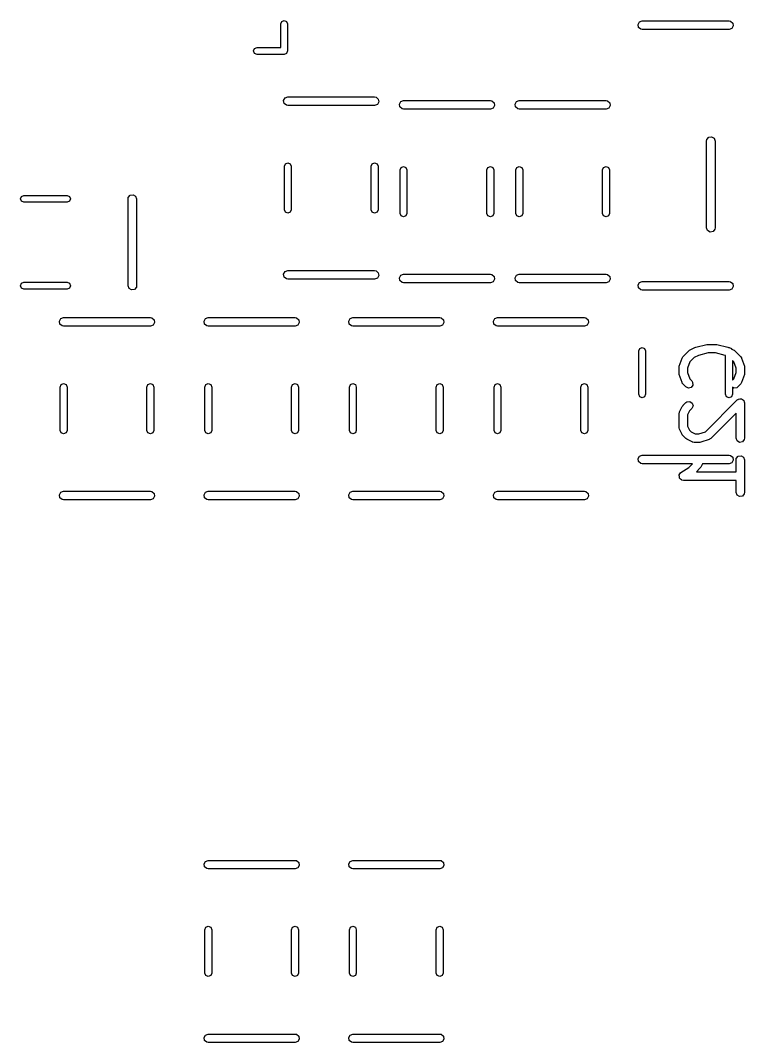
# Model space of a CAD drawing. Extents: x 0.19 to 2.01, y 0.04 to 1.49.
# Drawn here: x 1.015 to 1.516, y 0.037 to 0.743 of the extents above; entities that cross this region are included whole.
import ezdxf

# ---------------------------------------------------------------- set-up
doc = ezdxf.new("R2010")
doc.units = 0
doc.header["$MEASUREMENT"] = 0
doc.layers.add('BLACK', color=7, linetype='CONTINUOUS')

msp = doc.modelspace()

# ---------------------------------------------------------------- linework, layer by layer
at = {"layer": 'BLACK', "linetype": 'CONTINUOUS'}
for p, q in [((1.19508, 0.740945), (1.19577, 0.742615)), ((1.19577, 0.742615), (1.19744, 0.743307)), ((1.19744, 0.743307), (1.19911, 0.742615)), ((1.19911, 0.742615), (1.1998, 0.740945)), ((1.44209, 0.740513), (1.4431, 0.742262)), ((1.4431, 0.742262), (1.445, 0.742953)), ((1.445, 0.742953), (1.505, 0.742953)), ((1.505, 0.742953), (1.50601, 0.742775)), ((1.50601, 0.742775), (1.50756, 0.741476)), ((1.19508, 0.724606), (1.19508, 0.740945)), ((1.1998, 0.740945), (1.1998, 0.722244)), ((1.44244, 0.738524), (1.44209, 0.740513)), ((1.44399, 0.737225), (1.44244, 0.738524)), ((1.445, 0.737047), (1.44399, 0.737225)), ((1.505, 0.737047), (1.445, 0.737047)), ((1.5069, 0.737738), (1.505, 0.737047)), ((1.50791, 0.739487), (1.5069, 0.737738)), ((1.50756, 0.741476), (1.50791, 0.739487)), ((1.17638, 0.722244), (1.17707, 0.723914)), ((1.17707, 0.720574), (1.17638, 0.722244)), ((1.17707, 0.723914), (1.17874, 0.724606)), ((1.17874, 0.719882), (1.17707, 0.720574)), ((1.17874, 0.724606), (1.19508, 0.724606)), ((1.19911, 0.720574), (1.19744, 0.719882)), ((1.1998, 0.722244), (1.19911, 0.720574)), ((1.19744, 0.719882), (1.17874, 0.719882)), ((1.19709, 0.688013), (1.1981, 0.689762)), ((1.19744, 0.686024), (1.19709, 0.688013)), ((1.19899, 0.684725), (1.19744, 0.686024)), ((1.1981, 0.689762), (1.2, 0.690453)), ((1.2, 0.690453), (1.26, 0.690453)), ((1.26, 0.690453), (1.26101, 0.690275)), ((1.2619, 0.685238), (1.26, 0.684547)), ((1.26101, 0.690275), (1.26256, 0.688976)), ((1.26291, 0.686987), (1.2619, 0.685238)), ((1.26256, 0.688976), (1.26291, 0.686987)), ((1.27709, 0.685513), (1.2781, 0.687262)), ((1.27744, 0.683524), (1.27709, 0.685513)), ((1.2781, 0.687262), (1.28, 0.687953)), ((1.28, 0.687953), (1.34, 0.687953)), ((1.34, 0.687953), (1.34101, 0.687775)), ((1.34101, 0.687775), (1.34256, 0.686476)), ((1.34256, 0.686476), (1.34291, 0.684487)), ((1.35709, 0.685513), (1.3581, 0.687262)), ((1.35744, 0.683524), (1.35709, 0.685513)), ((1.3581, 0.687262), (1.36, 0.687953)), ((1.36, 0.687953), (1.42, 0.687953)), ((1.42, 0.687953), (1.42101, 0.687775)), ((1.42101, 0.687775), (1.42256, 0.686476)), ((1.42256, 0.686476), (1.42291, 0.684487)), ((1.2, 0.684547), (1.19899, 0.684725)), ((1.26, 0.684547), (1.2, 0.684547)), ((1.27899, 0.682225), (1.27744, 0.683524)), ((1.28, 0.682047), (1.27899, 0.682225)), ((1.34, 0.682047), (1.28, 0.682047)), ((1.3419, 0.682738), (1.34, 0.682047)), ((1.34291, 0.684487), (1.3419, 0.682738)), ((1.35899, 0.682225), (1.35744, 0.683524)), ((1.36, 0.682047), (1.35899, 0.682225)), ((1.42, 0.682047), (1.36, 0.682047)), ((1.4219, 0.682738), (1.42, 0.682047)), ((1.42291, 0.684487), (1.4219, 0.682738)), ((1.48955, 0.66), (1.48973, 0.66101)), ((1.48955, 0.6), (1.48955, 0.66)), ((1.48973, 0.66101), (1.49102, 0.662557)), ((1.49102, 0.662557), (1.49301, 0.662908)), ((1.49301, 0.662908), (1.49476, 0.661898)), ((1.49476, 0.661898), (1.49545, 0.66)), ((1.49545, 0.66), (1.49545, 0.6)), ((1.19764, 0.6425), (1.19833, 0.64417)), ((1.19833, 0.64417), (1.2, 0.644862)), ((1.2, 0.644862), (1.20167, 0.64417)), ((1.20167, 0.64417), (1.20236, 0.6425)), ((1.25764, 0.6425), (1.25833, 0.64417)), ((1.25833, 0.64417), (1.26, 0.644862)), ((1.26, 0.644862), (1.26167, 0.64417)), ((1.26167, 0.64417), (1.26236, 0.6425)), ((1.19764, 0.6125), (1.19764, 0.6425)), ((1.20236, 0.6425), (1.20236, 0.6125)), ((1.25764, 0.6125), (1.25764, 0.6425)), ((1.26236, 0.6425), (1.26236, 0.6125)), ((1.27764, 0.64), (1.27833, 0.64167)), ((1.27764, 0.61), (1.27764, 0.64)), ((1.27833, 0.64167), (1.28, 0.642362)), ((1.28, 0.642362), (1.28167, 0.64167)), ((1.28167, 0.64167), (1.28236, 0.64)), ((1.28236, 0.64), (1.28236, 0.61)), ((1.33764, 0.64), (1.33833, 0.64167)), ((1.33764, 0.61), (1.33764, 0.64)), ((1.33833, 0.64167), (1.34, 0.642362)), ((1.34, 0.642362), (1.34167, 0.64167)), ((1.34167, 0.64167), (1.34236, 0.64)), ((1.34236, 0.64), (1.34236, 0.61)), ((1.35764, 0.64), (1.35833, 0.64167)), ((1.35764, 0.61), (1.35764, 0.64)), ((1.35833, 0.64167), (1.36, 0.642362)), ((1.36, 0.642362), (1.36167, 0.64167)), ((1.36167, 0.64167), (1.36236, 0.64)), ((1.36236, 0.64), (1.36236, 0.61)), ((1.41764, 0.64), (1.41833, 0.64167)), ((1.41764, 0.61), (1.41764, 0.64)), ((1.41833, 0.64167), (1.42, 0.642362)), ((1.42, 0.642362), (1.42167, 0.64167)), ((1.42167, 0.64167), (1.42236, 0.64)), ((1.42236, 0.64), (1.42236, 0.61)), ((1.01514, 0.62), (1.01583, 0.62167)), ((1.01583, 0.62167), (1.0175, 0.622362)), ((1.0175, 0.622362), (1.0475, 0.622362)), ((1.0475, 0.622362), (1.04917, 0.62167)), ((1.04917, 0.62167), (1.04986, 0.62)), ((1.08973, 0.62101), (1.09102, 0.622557)), ((1.09102, 0.622557), (1.09301, 0.622908)), ((1.09301, 0.622908), (1.09476, 0.621898)), ((1.09476, 0.621898), (1.09545, 0.62)), ((1.01583, 0.61833), (1.01514, 0.62)), ((1.0175, 0.617638), (1.01583, 0.61833)), ((1.0475, 0.617638), (1.0175, 0.617638)), ((1.04917, 0.61833), (1.0475, 0.617638)), ((1.04986, 0.62), (1.04917, 0.61833)), ((1.08955, 0.62), (1.08973, 0.62101)), ((1.08955, 0.56), (1.08955, 0.62)), ((1.09545, 0.62), (1.09545, 0.56)), ((1.19833, 0.61083), (1.19764, 0.6125)), ((1.2, 0.610138), (1.19833, 0.61083)), ((1.20167, 0.61083), (1.2, 0.610138)), ((1.20236, 0.6125), (1.20167, 0.61083)), ((1.25833, 0.61083), (1.25764, 0.6125)), ((1.26, 0.610138), (1.25833, 0.61083)), ((1.26167, 0.61083), (1.26, 0.610138)), ((1.26236, 0.6125), (1.26167, 0.61083)), ((1.27833, 0.60833), (1.27764, 0.61)), ((1.28, 0.607638), (1.27833, 0.60833)), ((1.28167, 0.60833), (1.28, 0.607638)), ((1.28236, 0.61), (1.28167, 0.60833)), ((1.33833, 0.60833), (1.33764, 0.61)), ((1.34, 0.607638), (1.33833, 0.60833)), ((1.34167, 0.60833), (1.34, 0.607638)), ((1.34236, 0.61), (1.34167, 0.60833)), ((1.35833, 0.60833), (1.35764, 0.61)), ((1.36, 0.607638), (1.35833, 0.60833)), ((1.36167, 0.60833), (1.36, 0.607638)), ((1.36236, 0.61), (1.36167, 0.60833)), ((1.41833, 0.60833), (1.41764, 0.61)), ((1.42, 0.607638), (1.41833, 0.60833)), ((1.42167, 0.60833), (1.42, 0.607638)), ((1.42236, 0.61), (1.42167, 0.60833)), ((1.49024, 0.598102), (1.48955, 0.6)), ((1.49199, 0.597092), (1.49024, 0.598102)), ((1.49398, 0.597443), (1.49199, 0.597092)), ((1.49527, 0.59899), (1.49398, 0.597443)), ((1.49545, 0.6), (1.49527, 0.59899)), ((1.19709, 0.568013), (1.1981, 0.569762)), ((1.19744, 0.566024), (1.19709, 0.568013)), ((1.19899, 0.564725), (1.19744, 0.566024)), ((1.1981, 0.569762), (1.2, 0.570453)), ((1.2, 0.570453), (1.26, 0.570453)), ((1.26, 0.570453), (1.26101, 0.570275)), ((1.2619, 0.565238), (1.26, 0.564547)), ((1.26101, 0.570275), (1.26256, 0.568976)), ((1.26291, 0.566987), (1.2619, 0.565238)), ((1.26256, 0.568976), (1.26291, 0.566987)), ((1.27709, 0.565513), (1.2781, 0.567262)), ((1.27744, 0.563524), (1.27709, 0.565513)), ((1.2781, 0.567262), (1.28, 0.567953)), ((1.28, 0.567953), (1.34, 0.567953)), ((1.34, 0.567953), (1.34101, 0.567775)), ((1.34101, 0.567775), (1.34256, 0.566476)), ((1.34256, 0.566476), (1.34291, 0.564487)), ((1.35709, 0.565513), (1.3581, 0.567262)), ((1.35744, 0.563524), (1.35709, 0.565513)), ((1.3581, 0.567262), (1.36, 0.567953)), ((1.36, 0.567953), (1.42, 0.567953)), ((1.42, 0.567953), (1.42101, 0.567775)), ((1.42101, 0.567775), (1.42256, 0.566476)), ((1.42256, 0.566476), (1.42291, 0.564487)), ((1.01514, 0.56), (1.01583, 0.56167)), ((1.01583, 0.55833), (1.01514, 0.56)), ((1.01583, 0.56167), (1.0175, 0.562362)), ((1.0175, 0.557638), (1.01583, 0.55833)), ((1.0175, 0.562362), (1.0475, 0.562362)), ((1.0475, 0.562362), (1.04917, 0.56167)), ((1.04917, 0.55833), (1.0475, 0.557638)), ((1.04917, 0.56167), (1.04986, 0.56)), ((1.04986, 0.56), (1.04917, 0.55833)), ((1.09024, 0.558102), (1.08955, 0.56)), ((1.09199, 0.557092), (1.09024, 0.558102)), ((1.09527, 0.55899), (1.09398, 0.557443)), ((1.09545, 0.56), (1.09527, 0.55899)), ((1.2, 0.564547), (1.19899, 0.564725)), ((1.26, 0.564547), (1.2, 0.564547)), ((1.27899, 0.562225), (1.27744, 0.563524)), ((1.28, 0.562047), (1.27899, 0.562225)), ((1.34, 0.562047), (1.28, 0.562047)), ((1.3419, 0.562738), (1.34, 0.562047)), ((1.34291, 0.564487), (1.3419, 0.562738)), ((1.35899, 0.562225), (1.35744, 0.563524)), ((1.36, 0.562047), (1.35899, 0.562225)), ((1.42, 0.562047), (1.36, 0.562047)), ((1.4219, 0.562738), (1.42, 0.562047)), ((1.42291, 0.564487), (1.4219, 0.562738)), ((1.44209, 0.560513), (1.4431, 0.562262)), ((1.44244, 0.558524), (1.44209, 0.560513)), ((1.44399, 0.557225), (1.44244, 0.558524)), ((1.4431, 0.562262), (1.445, 0.562953)), ((1.445, 0.562953), (1.505, 0.562953)), ((1.505, 0.562953), (1.50601, 0.562775)), ((1.50601, 0.562775), (1.50756, 0.561476)), ((1.50791, 0.559487), (1.5069, 0.557738)), ((1.50756, 0.561476), (1.50791, 0.559487)), ((1.0475, 0.557638), (1.0175, 0.557638)), ((1.09398, 0.557443), (1.09199, 0.557092)), ((1.445, 0.557047), (1.44399, 0.557225)), ((1.505, 0.557047), (1.445, 0.557047)), ((1.5069, 0.557738), (1.505, 0.557047)), ((1.04209, 0.535513), (1.0431, 0.537262)), ((1.0431, 0.537262), (1.045, 0.537953)), ((1.045, 0.537953), (1.105, 0.537953)), ((1.105, 0.537953), (1.10601, 0.537775)), ((1.10601, 0.537775), (1.10756, 0.536476)), ((1.14209, 0.535513), (1.1431, 0.537262)), ((1.1431, 0.537262), (1.145, 0.537953)), ((1.145, 0.537953), (1.205, 0.537953)), ((1.205, 0.537953), (1.20601, 0.537775)), ((1.20601, 0.537775), (1.20756, 0.536476)), ((1.24209, 0.535513), (1.2431, 0.537262)), ((1.2431, 0.537262), (1.245, 0.537953)), ((1.245, 0.537953), (1.305, 0.537953)), ((1.305, 0.537953), (1.30601, 0.537775)), ((1.30601, 0.537775), (1.30756, 0.536476)), ((1.34209, 0.535513), (1.3431, 0.537262)), ((1.3431, 0.537262), (1.345, 0.537953)), ((1.345, 0.537953), (1.405, 0.537953)), ((1.405, 0.537953), (1.40601, 0.537775)), ((1.40601, 0.537775), (1.40756, 0.536476)), ((1.04244, 0.533524), (1.04209, 0.535513)), ((1.04399, 0.532225), (1.04244, 0.533524)), ((1.045, 0.532047), (1.04399, 0.532225)), ((1.105, 0.532047), (1.045, 0.532047)), ((1.1069, 0.532738), (1.105, 0.532047)), ((1.10791, 0.534487), (1.1069, 0.532738)), ((1.10756, 0.536476), (1.10791, 0.534487)), ((1.14244, 0.533524), (1.14209, 0.535513)), ((1.14399, 0.532225), (1.14244, 0.533524)), ((1.145, 0.532047), (1.14399, 0.532225)), ((1.205, 0.532047), (1.145, 0.532047)), ((1.2069, 0.532738), (1.205, 0.532047)), ((1.20791, 0.534487), (1.2069, 0.532738)), ((1.20756, 0.536476), (1.20791, 0.534487)), ((1.24244, 0.533524), (1.24209, 0.535513)), ((1.24399, 0.532225), (1.24244, 0.533524)), ((1.245, 0.532047), (1.24399, 0.532225)), ((1.305, 0.532047), (1.245, 0.532047)), ((1.3069, 0.532738), (1.305, 0.532047)), ((1.30791, 0.534487), (1.3069, 0.532738)), ((1.30756, 0.536476), (1.30791, 0.534487)), ((1.34244, 0.533524), (1.34209, 0.535513)), ((1.34399, 0.532225), (1.34244, 0.533524)), ((1.345, 0.532047), (1.34399, 0.532225)), ((1.405, 0.532047), (1.345, 0.532047)), ((1.4069, 0.532738), (1.405, 0.532047)), ((1.40791, 0.534487), (1.4069, 0.532738)), ((1.40756, 0.536476), (1.40791, 0.534487)), ((1.44264, 0.515), (1.44333, 0.51667)), ((1.44333, 0.51667), (1.445, 0.517362)), ((1.445, 0.517362), (1.44667, 0.51667)), ((1.44667, 0.51667), (1.44736, 0.515)), ((1.47774, 0.515423), (1.48149, 0.517298)), ((1.48149, 0.517298), (1.48198, 0.517443)), ((1.48198, 0.517443), (1.4821, 0.517521)), ((1.4821, 0.517521), (1.4896, 0.519396)), ((1.4896, 0.519396), (1.49018, 0.519438)), ((1.49018, 0.519438), (1.49031, 0.519484)), ((1.49031, 0.519484), (1.49594, 0.519484)), ((1.49594, 0.519484), (1.49652, 0.519382)), ((1.49652, 0.519382), (1.49665, 0.519396)), ((1.49665, 0.519396), (1.50415, 0.517521)), ((1.50415, 0.517521), (1.50462, 0.517314)), ((1.50462, 0.517314), (1.50476, 0.517298)), ((1.50476, 0.517298), (1.5048, 0.517278)), ((1.5048, 0.517278), (1.505, 0.517362)), ((1.505, 0.517362), (1.50667, 0.51667)), ((1.50667, 0.51667), (1.50684, 0.516255)), ((1.50684, 0.516255), (1.50851, 0.515423)), ((1.44264, 0.485), (1.44264, 0.515)), ((1.44736, 0.515), (1.44736, 0.485)), ((1.47064, 0.504342), (1.47251, 0.509966)), ((1.47251, 0.509966), (1.473, 0.510868)), ((1.473, 0.510868), (1.47315, 0.510961)), ((1.47315, 0.510961), (1.47323, 0.511121)), ((1.47323, 0.511121), (1.47698, 0.51487)), ((1.47698, 0.51487), (1.4777, 0.515376)), ((1.4777, 0.515376), (1.47774, 0.515423)), ((1.48081, 0.510355), (1.4779, 0.507438)), ((1.48384, 0.511871), (1.48081, 0.510355)), ((1.49068, 0.513579), (1.48384, 0.511871)), ((1.49557, 0.513579), (1.49068, 0.513579)), ((1.50241, 0.511871), (1.49557, 0.513579)), ((1.50264, 0.511755), (1.50241, 0.511871)), ((1.50264, 0.485), (1.50264, 0.511755)), ((1.50851, 0.515423), (1.50922, 0.514897)), ((1.50922, 0.514897), (1.50927, 0.51487)), ((1.50927, 0.51487), (1.51302, 0.511121)), ((1.51302, 0.511121), (1.51361, 0.51028)), ((1.51361, 0.51028), (1.51363, 0.510105)), ((1.51363, 0.510105), (1.51374, 0.509966)), ((1.51374, 0.509966), (1.51561, 0.504342)), ((1.47049, 0.503408), (1.47064, 0.504278)), ((1.47049, 0.499659), (1.47049, 0.503408)), ((1.47064, 0.504278), (1.47064, 0.504342)), ((1.4779, 0.507438), (1.47639, 0.502929)), ((1.47639, 0.502929), (1.47639, 0.500138)), ((1.50835, 0.507438), (1.50736, 0.50843)), ((1.50736, 0.50843), (1.50736, 0.494637)), ((1.50986, 0.502929), (1.50835, 0.507438)), ((1.50986, 0.500138), (1.50986, 0.502929)), ((1.51561, 0.504342), (1.51574, 0.503469)), ((1.51574, 0.503469), (1.51576, 0.503408)), ((1.51576, 0.503408), (1.51576, 0.499659)), ((1.47051, 0.499598), (1.47049, 0.499659)), ((1.47064, 0.498725), (1.47051, 0.499598)), ((1.47251, 0.493101), (1.47064, 0.498725)), ((1.47639, 0.500138), (1.4779, 0.49563)), ((1.4779, 0.49563), (1.47928, 0.494248)), ((1.50736, 0.494637), (1.50835, 0.49563)), ((1.50835, 0.49563), (1.50986, 0.500138)), ((1.51561, 0.498725), (1.51374, 0.493101)), ((1.51576, 0.499659), (1.51561, 0.498789)), ((1.51561, 0.498789), (1.51561, 0.498725)), ((1.04264, 0.49), (1.04333, 0.49167)), ((1.04264, 0.46), (1.04264, 0.49)), ((1.04333, 0.49167), (1.045, 0.492362)), ((1.045, 0.492362), (1.04667, 0.49167)), ((1.04667, 0.49167), (1.04736, 0.49)), ((1.04736, 0.49), (1.04736, 0.46)), ((1.10264, 0.49), (1.10333, 0.49167)), ((1.10264, 0.46), (1.10264, 0.49)), ((1.10333, 0.49167), (1.105, 0.492362)), ((1.105, 0.492362), (1.10667, 0.49167)), ((1.10667, 0.49167), (1.10736, 0.49)), ((1.10736, 0.49), (1.10736, 0.46)), ((1.14264, 0.49), (1.14333, 0.49167)), ((1.14264, 0.46), (1.14264, 0.49)), ((1.14333, 0.49167), (1.145, 0.492362)), ((1.145, 0.492362), (1.14667, 0.49167)), ((1.14667, 0.49167), (1.14736, 0.49)), ((1.14736, 0.49), (1.14736, 0.46)), ((1.20264, 0.49), (1.20333, 0.49167)), ((1.20264, 0.46), (1.20264, 0.49)), ((1.20333, 0.49167), (1.205, 0.492362)), ((1.205, 0.492362), (1.20667, 0.49167)), ((1.20667, 0.49167), (1.20736, 0.49)), ((1.20736, 0.49), (1.20736, 0.46)), ((1.24264, 0.49), (1.24333, 0.49167)), ((1.24264, 0.46), (1.24264, 0.49)), ((1.24333, 0.49167), (1.245, 0.492362)), ((1.245, 0.492362), (1.24667, 0.49167)), ((1.24667, 0.49167), (1.24736, 0.49)), ((1.24736, 0.49), (1.24736, 0.46)), ((1.30264, 0.49), (1.30333, 0.49167)), ((1.30264, 0.46), (1.30264, 0.49)), ((1.30333, 0.49167), (1.305, 0.492362)), ((1.305, 0.492362), (1.30667, 0.49167)), ((1.30667, 0.49167), (1.30736, 0.49)), ((1.30736, 0.49), (1.30736, 0.46)), ((1.34264, 0.49), (1.34333, 0.49167)), ((1.34264, 0.46), (1.34264, 0.49)), ((1.34333, 0.49167), (1.345, 0.492362)), ((1.345, 0.492362), (1.34667, 0.49167)), ((1.34667, 0.49167), (1.34736, 0.49)), ((1.34736, 0.49), (1.34736, 0.46)), ((1.40264, 0.49), (1.40333, 0.49167)), ((1.40264, 0.46), (1.40264, 0.49)), ((1.40333, 0.49167), (1.405, 0.492362)), ((1.405, 0.492362), (1.40667, 0.49167)), ((1.40667, 0.49167), (1.40736, 0.49)), ((1.40736, 0.49), (1.40736, 0.46)), ((1.47262, 0.492962), (1.47251, 0.493101)), ((1.47264, 0.492787), (1.47262, 0.492962)), ((1.47323, 0.491947), (1.47264, 0.492787)), ((1.4751, 0.490072), (1.47323, 0.491947)), ((1.47693, 0.489218), (1.4751, 0.490072)), ((1.47888, 0.489741), (1.47693, 0.489218)), ((1.48004, 0.491396), (1.47888, 0.489741)), ((1.47928, 0.494248), (1.47987, 0.493408)), ((1.47987, 0.493408), (1.48004, 0.491396)), ((1.5083, 0.489308), (1.50736, 0.489962)), ((1.50736, 0.489962), (1.50736, 0.485)), ((1.51031, 0.489484), (1.5083, 0.489308)), ((1.51115, 0.490072), (1.51031, 0.489484)), ((1.51302, 0.491947), (1.51115, 0.490072)), ((1.5131, 0.492107), (1.51302, 0.491947)), ((1.51325, 0.492199), (1.5131, 0.492107)), ((1.51374, 0.493101), (1.51325, 0.492199)), ((1.44333, 0.48333), (1.44264, 0.485)), ((1.445, 0.482638), (1.44333, 0.48333)), ((1.44667, 0.48333), (1.445, 0.482638)), ((1.44736, 0.485), (1.44667, 0.48333)), ((1.48872, 0.45912), (1.51072, 0.481124)), ((1.50333, 0.48333), (1.50264, 0.485)), ((1.505, 0.482638), (1.50333, 0.48333)), ((1.50667, 0.48333), (1.505, 0.482638)), ((1.50736, 0.485), (1.50667, 0.48333)), ((1.51072, 0.481124), (1.51125, 0.481494)), ((1.51125, 0.481494), (1.51133, 0.481594)), ((1.51133, 0.481594), (1.51141, 0.481607)), ((1.51141, 0.481607), (1.51156, 0.481712)), ((1.51156, 0.481712), (1.51245, 0.48179)), ((1.51245, 0.48179), (1.51332, 0.481944)), ((1.51332, 0.481944), (1.51344, 0.481877)), ((1.51344, 0.481877), (1.51357, 0.481888)), ((1.51357, 0.481888), (1.5143, 0.481379)), ((1.5143, 0.481379), (1.51507, 0.480934)), ((1.51507, 0.480934), (1.51512, 0.480807)), ((1.51512, 0.480807), (1.51523, 0.48073)), ((1.51523, 0.48073), (1.51546, 0.479871)), ((1.4708, 0.472858), (1.47267, 0.476607)), ((1.47267, 0.476607), (1.4732, 0.477316)), ((1.4732, 0.477316), (1.47323, 0.477375)), ((1.47323, 0.477375), (1.4751, 0.479249)), ((1.4751, 0.479249), (1.47594, 0.479838)), ((1.47594, 0.479838), (1.47795, 0.480014)), ((1.47774, 0.473538), (1.47639, 0.47084)), ((1.47928, 0.475074), (1.47774, 0.473538)), ((1.47795, 0.480014), (1.47961, 0.478855)), ((1.48013, 0.476904), (1.47928, 0.475074)), ((1.47961, 0.478855), (1.48013, 0.476904)), ((1.51546, 0.479871), (1.51576, 0.479036)), ((1.51576, 0.479036), (1.51576, 0.454664)), ((1.47049, 0.471537), (1.47067, 0.472547)), ((1.47049, 0.462163), (1.47049, 0.471537)), ((1.47067, 0.472547), (1.47078, 0.472682)), ((1.47078, 0.472682), (1.4708, 0.472858)), ((1.47639, 0.47084), (1.47639, 0.462861)), ((1.50986, 0.471908), (1.4924, 0.454451)), ((1.50986, 0.454664), (1.50986, 0.471908)), ((1.04333, 0.45833), (1.04264, 0.46)), ((1.04736, 0.46), (1.04667, 0.45833)), ((1.10333, 0.45833), (1.10264, 0.46)), ((1.10736, 0.46), (1.10667, 0.45833)), ((1.14333, 0.45833), (1.14264, 0.46)), ((1.14736, 0.46), (1.14667, 0.45833)), ((1.20333, 0.45833), (1.20264, 0.46)), ((1.20736, 0.46), (1.20667, 0.45833)), ((1.24333, 0.45833), (1.24264, 0.46)), ((1.24736, 0.46), (1.24667, 0.45833)), ((1.30333, 0.45833), (1.30264, 0.46)), ((1.30736, 0.46), (1.30667, 0.45833)), ((1.34333, 0.45833), (1.34264, 0.46)), ((1.34736, 0.46), (1.34667, 0.45833)), ((1.40333, 0.45833), (1.40264, 0.46)), ((1.40736, 0.46), (1.40667, 0.45833)), ((1.47055, 0.461998), (1.47049, 0.462163)), ((1.47051, 0.461826), (1.47055, 0.461998)), ((1.4708, 0.460843), (1.47051, 0.461826)), ((1.47267, 0.457093), (1.4708, 0.460843)), ((1.47639, 0.462861), (1.47774, 0.460163)), ((1.47774, 0.460163), (1.47894, 0.458966)), ((1.48421, 0.457617), (1.48872, 0.45912)), ((1.045, 0.457638), (1.04333, 0.45833)), ((1.04667, 0.45833), (1.045, 0.457638)), ((1.105, 0.457638), (1.10333, 0.45833)), ((1.10667, 0.45833), (1.105, 0.457638)), ((1.145, 0.457638), (1.14333, 0.45833)), ((1.14667, 0.45833), (1.145, 0.457638)), ((1.205, 0.457638), (1.20333, 0.45833)), ((1.20667, 0.45833), (1.205, 0.457638)), ((1.245, 0.457638), (1.24333, 0.45833)), ((1.24667, 0.45833), (1.245, 0.457638)), ((1.305, 0.457638), (1.30333, 0.45833)), ((1.30667, 0.45833), (1.305, 0.457638)), ((1.345, 0.457638), (1.34333, 0.45833)), ((1.34667, 0.45833), (1.345, 0.457638)), ((1.405, 0.457638), (1.40333, 0.45833)), ((1.40667, 0.45833), (1.405, 0.457638)), ((1.47272, 0.457049), (1.47267, 0.457093)), ((1.47323, 0.456326), (1.47272, 0.457049)), ((1.4751, 0.454451), (1.47323, 0.456326)), ((1.47516, 0.454424), (1.4751, 0.454451)), ((1.47587, 0.453898), (1.47516, 0.454424)), ((1.47962, 0.452023), (1.47587, 0.453898)), ((1.47894, 0.458966), (1.48164, 0.457617)), ((1.47979, 0.452003), (1.47962, 0.452023)), ((1.48164, 0.457617), (1.48421, 0.457617)), ((1.49125, 0.453738), (1.48562, 0.451863)), ((1.49139, 0.453848), (1.49125, 0.453738)), ((1.49156, 0.453863), (1.49139, 0.453848)), ((1.4924, 0.454451), (1.49156, 0.453863)), ((1.51055, 0.452766), (1.50986, 0.454664)), ((1.5123, 0.451756), (1.51055, 0.452766)), ((1.51429, 0.452107), (1.5123, 0.451756)), ((1.51558, 0.453654), (1.51429, 0.452107)), ((1.51576, 0.454664), (1.51558, 0.453654)), ((1.47993, 0.45189), (1.47979, 0.452003)), ((1.48094, 0.451712), (1.47993, 0.45189)), ((1.48469, 0.451712), (1.48094, 0.451712)), ((1.48475, 0.451734), (1.48469, 0.451712)), ((1.48562, 0.451863), (1.48475, 0.451734)), ((1.44209, 0.440513), (1.4431, 0.442262)), ((1.44244, 0.438524), (1.44209, 0.440513)), ((1.44399, 0.437225), (1.44244, 0.438524)), ((1.4431, 0.442262), (1.445, 0.442953)), ((1.445, 0.442953), (1.505, 0.442953)), ((1.505, 0.442953), (1.50601, 0.442775)), ((1.50601, 0.442775), (1.50756, 0.441476)), ((1.50791, 0.439487), (1.5069, 0.437738)), ((1.50756, 0.441476), (1.50791, 0.439487)), ((1.50986, 0.439666), (1.51004, 0.440676)), ((1.50986, 0.43137), (1.50986, 0.439666)), ((1.51004, 0.440676), (1.51133, 0.442223)), ((1.51133, 0.442223), (1.51332, 0.442574)), ((1.51332, 0.442574), (1.51507, 0.441564)), ((1.51507, 0.441564), (1.51576, 0.439666)), ((1.51576, 0.439666), (1.51576, 0.417169)), ((1.445, 0.437047), (1.44399, 0.437225)), ((1.47977, 0.437047), (1.445, 0.437047)), ((1.4717, 0.430738), (1.4718, 0.430875)), ((1.4718, 0.430875), (1.47718, 0.434462)), ((1.47718, 0.434462), (1.47977, 0.437047)), ((1.4849, 0.433829), (1.48244, 0.43137)), ((1.48244, 0.43137), (1.50986, 0.43137)), ((1.48493, 0.433887), (1.4849, 0.433829)), ((1.48546, 0.434596), (1.48493, 0.433887)), ((1.48668, 0.437047), (1.48546, 0.434596)), ((1.505, 0.437047), (1.48668, 0.437047)), ((1.5069, 0.437738), (1.505, 0.437047)), ((1.47053, 0.42893), (1.47062, 0.429078)), ((1.47068, 0.428086), (1.47053, 0.42893)), ((1.47061, 0.429247), (1.47111, 0.429937)), ((1.47062, 0.429078), (1.47061, 0.429247)), ((1.47074, 0.427231), (1.47068, 0.428086)), ((1.47085, 0.427108), (1.47074, 0.427231)), ((1.47088, 0.426941), (1.47085, 0.427108)), ((1.47154, 0.426391), (1.47088, 0.426941)), ((1.47111, 0.429937), (1.47154, 0.43068)), ((1.47154, 0.43068), (1.4717, 0.430738)), ((1.47213, 0.425771), (1.47154, 0.426391)), ((1.4723, 0.425752), (1.47213, 0.425771)), ((1.47243, 0.425643), (1.4723, 0.425752)), ((1.47344, 0.425465), (1.47243, 0.425643)), ((1.50986, 0.425465), (1.47344, 0.425465)), ((1.50986, 0.417169), (1.50986, 0.425465)), ((1.04209, 0.415513), (1.0431, 0.417262)), ((1.0431, 0.417262), (1.045, 0.417953)), ((1.045, 0.417953), (1.105, 0.417953)), ((1.105, 0.417953), (1.10601, 0.417775)), ((1.10601, 0.417775), (1.10756, 0.416476)), ((1.14209, 0.415513), (1.1431, 0.417262)), ((1.1431, 0.417262), (1.145, 0.417953)), ((1.145, 0.417953), (1.205, 0.417953)), ((1.205, 0.417953), (1.20601, 0.417775)), ((1.20601, 0.417775), (1.20756, 0.416476)), ((1.24209, 0.415513), (1.2431, 0.417262)), ((1.2431, 0.417262), (1.245, 0.417953)), ((1.245, 0.417953), (1.305, 0.417953)), ((1.305, 0.417953), (1.30601, 0.417775)), ((1.30601, 0.417775), (1.30756, 0.416476)), ((1.34209, 0.415513), (1.3431, 0.417262)), ((1.3431, 0.417262), (1.345, 0.417953)), ((1.345, 0.417953), (1.405, 0.417953)), ((1.405, 0.417953), (1.40601, 0.417775)), ((1.40601, 0.417775), (1.40756, 0.416476)), ((1.51055, 0.415271), (1.50986, 0.417169)), ((1.51576, 0.417169), (1.51558, 0.416159)), ((1.04244, 0.413524), (1.04209, 0.415513)), ((1.04399, 0.412225), (1.04244, 0.413524)), ((1.045, 0.412047), (1.04399, 0.412225)), ((1.105, 0.412047), (1.045, 0.412047)), ((1.1069, 0.412738), (1.105, 0.412047)), ((1.10791, 0.414487), (1.1069, 0.412738)), ((1.10756, 0.416476), (1.10791, 0.414487)), ((1.14244, 0.413524), (1.14209, 0.415513)), ((1.14399, 0.412225), (1.14244, 0.413524)), ((1.145, 0.412047), (1.14399, 0.412225)), ((1.205, 0.412047), (1.145, 0.412047)), ((1.2069, 0.412738), (1.205, 0.412047)), ((1.20791, 0.414487), (1.2069, 0.412738)), ((1.20756, 0.416476), (1.20791, 0.414487)), ((1.24244, 0.413524), (1.24209, 0.415513)), ((1.24399, 0.412225), (1.24244, 0.413524)), ((1.245, 0.412047), (1.24399, 0.412225)), ((1.305, 0.412047), (1.245, 0.412047)), ((1.3069, 0.412738), (1.305, 0.412047)), ((1.30791, 0.414487), (1.3069, 0.412738)), ((1.30756, 0.416476), (1.30791, 0.414487)), ((1.34244, 0.413524), (1.34209, 0.415513)), ((1.34399, 0.412225), (1.34244, 0.413524)), ((1.345, 0.412047), (1.34399, 0.412225)), ((1.405, 0.412047), (1.345, 0.412047)), ((1.4069, 0.412738), (1.405, 0.412047)), ((1.40791, 0.414487), (1.4069, 0.412738)), ((1.40756, 0.416476), (1.40791, 0.414487)), ((1.5123, 0.414261), (1.51055, 0.415271)), ((1.51429, 0.414612), (1.5123, 0.414261)), ((1.51558, 0.416159), (1.51429, 0.414612)), ((1.1431, 0.162262), (1.145, 0.162953)), ((1.145, 0.162953), (1.205, 0.162953)), ((1.205, 0.162953), (1.20601, 0.162775)), ((1.20601, 0.162775), (1.20756, 0.161476)), ((1.2431, 0.162262), (1.245, 0.162953)), ((1.245, 0.162953), (1.305, 0.162953)), ((1.305, 0.162953), (1.30601, 0.162775)), ((1.30601, 0.162775), (1.30756, 0.161476)), ((1.14209, 0.160513), (1.1431, 0.162262)), ((1.14244, 0.158524), (1.14209, 0.160513)), ((1.14399, 0.157225), (1.14244, 0.158524)), ((1.145, 0.157047), (1.14399, 0.157225)), ((1.205, 0.157047), (1.145, 0.157047)), ((1.2069, 0.157738), (1.205, 0.157047)), ((1.20791, 0.159487), (1.2069, 0.157738)), ((1.20756, 0.161476), (1.20791, 0.159487)), ((1.24209, 0.160513), (1.2431, 0.162262)), ((1.24244, 0.158524), (1.24209, 0.160513)), ((1.24399, 0.157225), (1.24244, 0.158524)), ((1.245, 0.157047), (1.24399, 0.157225)), ((1.305, 0.157047), (1.245, 0.157047)), ((1.3069, 0.157738), (1.305, 0.157047)), ((1.30791, 0.159487), (1.3069, 0.157738)), ((1.30756, 0.161476), (1.30791, 0.159487)), ((1.14264, 0.115), (1.14333, 0.11667)), ((1.14264, 0.085), (1.14264, 0.115)), ((1.14333, 0.11667), (1.145, 0.117362)), ((1.145, 0.117362), (1.14667, 0.11667)), ((1.14667, 0.11667), (1.14736, 0.115)), ((1.14736, 0.115), (1.14736, 0.085)), ((1.20264, 0.115), (1.20333, 0.11667)), ((1.20264, 0.085), (1.20264, 0.115)), ((1.20333, 0.11667), (1.205, 0.117362)), ((1.205, 0.117362), (1.20667, 0.11667)), ((1.20667, 0.11667), (1.20736, 0.115)), ((1.20736, 0.115), (1.20736, 0.085)), ((1.24264, 0.115), (1.24333, 0.11667)), ((1.24264, 0.085), (1.24264, 0.115)), ((1.24333, 0.11667), (1.245, 0.117362)), ((1.245, 0.117362), (1.24667, 0.11667)), ((1.24667, 0.11667), (1.24736, 0.115)), ((1.24736, 0.115), (1.24736, 0.085)), ((1.30264, 0.115), (1.30333, 0.11667)), ((1.30264, 0.085), (1.30264, 0.115)), ((1.30333, 0.11667), (1.305, 0.117362)), ((1.305, 0.117362), (1.30667, 0.11667)), ((1.30667, 0.11667), (1.30736, 0.115)), ((1.30736, 0.115), (1.30736, 0.085)), ((1.14333, 0.08333), (1.14264, 0.085)), ((1.14736, 0.085), (1.14667, 0.08333)), ((1.20333, 0.08333), (1.20264, 0.085)), ((1.20736, 0.085), (1.20667, 0.08333)), ((1.24333, 0.08333), (1.24264, 0.085)), ((1.24736, 0.085), (1.24667, 0.08333)), ((1.30333, 0.08333), (1.30264, 0.085)), ((1.30736, 0.085), (1.30667, 0.08333)), ((1.145, 0.082638), (1.14333, 0.08333)), ((1.14667, 0.08333), (1.145, 0.082638)), ((1.205, 0.082638), (1.20333, 0.08333)), ((1.20667, 0.08333), (1.205, 0.082638)), ((1.245, 0.082638), (1.24333, 0.08333)), ((1.24667, 0.08333), (1.245, 0.082638)), ((1.305, 0.082638), (1.30333, 0.08333)), ((1.30667, 0.08333), (1.305, 0.082638)), ((1.1431, 0.042262), (1.145, 0.042953)), ((1.145, 0.042953), (1.205, 0.042953)), ((1.205, 0.042953), (1.20601, 0.042775)), ((1.20601, 0.042775), (1.20756, 0.041476)), ((1.2431, 0.042262), (1.245, 0.042953)), ((1.245, 0.042953), (1.305, 0.042953)), ((1.305, 0.042953), (1.30601, 0.042775)), ((1.30601, 0.042775), (1.30756, 0.041476)), ((1.14209, 0.040513), (1.1431, 0.042262)), ((1.14244, 0.038524), (1.14209, 0.040513)), ((1.14399, 0.037225), (1.14244, 0.038524)), ((1.145, 0.037047), (1.14399, 0.037225)), ((1.205, 0.037047), (1.145, 0.037047)), ((1.2069, 0.037738), (1.205, 0.037047)), ((1.20791, 0.039487), (1.2069, 0.037738)), ((1.20756, 0.041476), (1.20791, 0.039487)), ((1.24209, 0.040513), (1.2431, 0.042262)), ((1.24244, 0.038524), (1.24209, 0.040513)), ((1.24399, 0.037225), (1.24244, 0.038524)), ((1.245, 0.037047), (1.24399, 0.037225)), ((1.305, 0.037047), (1.245, 0.037047)), ((1.3069, 0.037738), (1.305, 0.037047)), ((1.30791, 0.039487), (1.3069, 0.037738)), ((1.30756, 0.041476), (1.30791, 0.039487))]:
    msp.add_line(p, q, dxfattribs=at)

doc.saveas('drawing.dxf')
